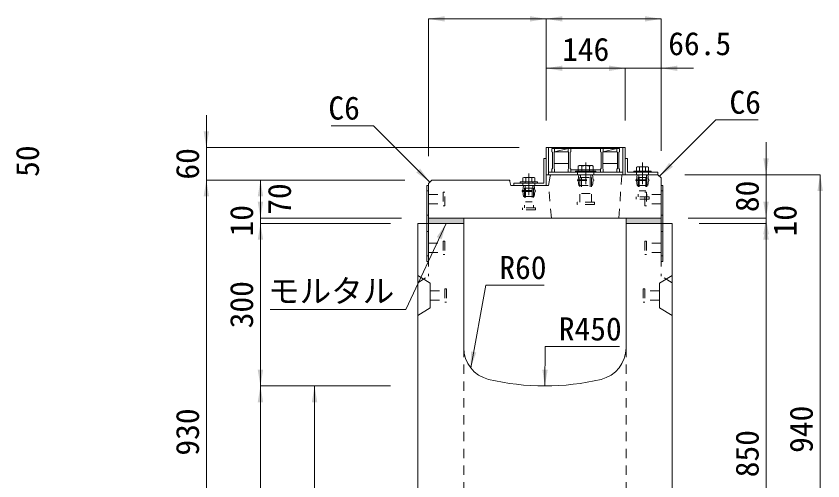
# Model space of a CAD drawing. Units: millimetres at full size. Extents: x -1934 to 78146, y -143454 to -112471.
# Drawn here: x 14921 to 16412, y -133013 to -132155 of the extents above; entities that cross this region are included whole.
import ezdxf
from ezdxf.enums import TextEntityAlignment as Align

# ---------------------------------------------------------------- set-up
doc = ezdxf.new("R2010")
doc.units = ezdxf.units.MM
doc.header["$LTSCALE"] = 23
for name, pattern in [('CHAIN', [18.5, 12, -1.5, 3.5, -1.5]), ('USER2', [1.35, 0.75, -0.6]), ('USER3', [1.35, 0.75, -0.6])]:
    doc.linetypes.add(name, pattern=pattern)
for name, color, linetype, lineweight in [('インサート', 92, 'USER2', 9), ('グレーチング', 7, 'Continuous', 9), ('ジョイント', 7, 'Continuous', 5), ('モルタル', 7, 'Continuous', 13), ('作業エリア', 11, 'Continuous', 13), ('受枠', 3, 'Continuous', 13), ('寸法線', 7, 'Continuous', 13), ('引出線', 4, 'Continuous', 13), ('本体', 2, 'Continuous', 13), ('ｲﾝｻｰﾄ', 3, 'USER3', 5)]:
    doc.layers.add(name, color=color, linetype=linetype, lineweight=lineweight)
doc.layers.add('ハッチング_モルタル', color=30, linetype='Continuous')
doc.styles.add('ＭＳ ゴシック', font='')
doc.styles.get('ＭＳ ゴシック').set_extended_font_data('MS Gothic')

# ---------------------------------------------------------------- blocks, each defined once
blk = doc.blocks.new('filled_arrow')
at = {"color": 0, "linetype": 'Continuous', "lineweight": -2}
blk.add_solid([(7.5, 1.25), (0, 0), (7.5, -1.25)], dxfattribs=at)

msp = doc.modelspace()

# ---------------------------------------------------------------- hatches: boundary and pattern name
at = {"layer": 'ハッチング_モルタル'}
for points in [[(15683.15, -132528.06), (15683.15, -132538.06), (15748.15, -132538.06), (15748.15, -132528.06)], [(16048.15, -132528.06), (16048.15, -132538.06), (16113.15, -132538.06), (16113.15, -132528.06)]]:
    msp.add_hatch(color=256, dxfattribs=at).paths.add_polyline_path(points)

# ---------------------------------------------------------------- linework, layer by layer
at = {"layer": 'インサート', "linetype": 'Continuous'}
for p, q in [((15992.65, -132441.26), (15954.65, -132441.26)), ((15954.65, -132441.26), (15954.65, -132443.56)), ((15992.65, -132443.56), (15954.65, -132443.56)), ((15992.65, -132441.26), (15992.65, -132443.56)), ((16062.65, -132441.26), (16094.65, -132441.26)), ((16062.65, -132441.26), (16062.65, -132443.56)), ((16062.65, -132443.56), (16094.65, -132443.56)), ((16094.65, -132441.26), (16094.65, -132443.56)), ((15852.65, -132461.26), (15884.65, -132461.26)), ((15852.65, -132461.26), (15852.65, -132463.56)), ((15852.65, -132463.56), (15884.65, -132463.56)), ((15884.65, -132461.26), (15884.65, -132463.56))]:
    msp.add_line(p, q, dxfattribs=at)
at = {"layer": 'インサート', "linetype": 'Continuous', "lineweight": 13}
for p, q in [((15961.66, -132431.26), (15959.8, -132432.11)), ((15959.8, -132432.11), (15959.8, -132441.26)), ((15987.5, -132441.26), (15959.8, -132441.26)), ((15985.64, -132431.26), (15961.66, -132431.26)), ((15985.64, -132431.26), (15987.5, -132432.11)), ((15987.5, -132432.11), (15987.5, -132441.26)), ((16069.17, -132433.26), (16067.7, -132434.11)), ((16067.7, -132434.11), (16067.7, -132441.26)), ((16067.7, -132441.26), (16089.6, -132441.26)), ((16069.17, -132433.26), (16088.13, -132433.26)), ((16088.13, -132433.26), (16089.6, -132434.11)), ((16089.6, -132434.11), (16089.6, -132441.26)), ((15859.17, -132453.26), (15857.7, -132454.11)), ((15857.7, -132454.11), (15857.7, -132461.26)), ((15859.17, -132453.26), (15878.13, -132453.26)), ((15878.13, -132453.26), (15879.6, -132454.11)), ((15879.6, -132454.11), (15879.6, -132461.26)), ((15857.7, -132461.26), (15879.6, -132461.26))]:
    msp.add_line(p, q, dxfattribs=at)
at = {"layer": 'インサート'}
for p, q in [((15964.65, -132441.26), (15964.65, -132443.56)), ((15982.65, -132441.26), (15982.65, -132443.56)), ((16071.65, -132441.26), (16071.65, -132443.56)), ((16085.65, -132441.26), (16085.65, -132443.56)), ((15958.65, -132457.31), (15988.65, -132457.31)), ((15958.65, -132457.31), (15958.65, -132458.81)), ((15958.65, -132458.81), (15988.65, -132458.81)), ((15959.9, -132457.31), (15961.15, -132448.06)), ((15959.9, -132458.81), (15961.15, -132468.06)), ((15961.15, -132448.06), (15986.15, -132448.06)), ((15962.75, -132453.06), (15984.55, -132453.06)), ((15962.75, -132453.06), (15962.75, -132498.56)), ((15964.2, -132448.06), (15964.2, -132453.06)), ((15965.65, -132453.06), (15965.65, -132483.06)), ((15981.65, -132453.06), (15981.65, -132483.06)), ((15983.1, -132448.06), (15983.1, -132453.06)), ((15984.55, -132453.06), (15984.55, -132498.56)), ((15987.4, -132457.31), (15986.15, -132448.06)), ((15987.4, -132458.81), (15986.15, -132468.06)), ((15988.65, -132457.31), (15988.65, -132458.81)), ((16066.15, -132457.31), (16091.15, -132457.31)), ((16066.15, -132457.31), (16066.15, -132458.81)), ((16066.15, -132458.81), (16091.15, -132458.81)), ((16067.4, -132457.31), (16068.65, -132448.06)), ((16067.4, -132458.81), (16068.65, -132468.06)), ((16068.65, -132448.06), (16088.65, -132448.06)), ((16070.4, -132453.06), (16086.9, -132453.06)), ((16070.4, -132453.06), (16070.4, -132489.06)), ((16071.53, -132448.06), (16071.53, -132453.06)), ((16072.65, -132453.06), (16072.65, -132478.06)), ((16084.65, -132453.06), (16084.65, -132478.06)), ((16085.78, -132448.06), (16085.78, -132453.06)), ((16086.9, -132453.06), (16086.9, -132489.06)), ((16089.9, -132457.31), (16088.65, -132448.06)), ((16089.9, -132458.81), (16088.65, -132468.06)), ((16091.15, -132457.31), (16091.15, -132458.81)), ((15857.4, -132477.31), (15858.65, -132468.06)), ((15858.65, -132468.06), (15878.65, -132468.06)), ((15860.4, -132473.06), (15876.9, -132473.06)), ((15860.4, -132473.06), (15860.4, -132509.06)), ((15861.53, -132468.06), (15861.53, -132473.06)), ((15861.65, -132461.26), (15861.65, -132463.56)), ((15862.65, -132473.06), (15862.65, -132498.06)), ((15874.65, -132473.06), (15874.65, -132498.06)), ((15875.65, -132461.26), (15875.65, -132463.56)), ((15875.78, -132468.06), (15875.78, -132473.06)), ((15876.9, -132473.06), (15876.9, -132509.06)), ((15879.9, -132477.31), (15878.65, -132468.06)), ((15961.15, -132468.06), (15986.15, -132468.06)), ((16068.65, -132468.06), (16088.65, -132468.06)), ((15683.15, -132484.56), (15710.15, -132484.56)), ((15683.15, -132484.56), (15683.15, -132501.56)), ((15713.15, -132480.56), (15710.15, -132480.56)), ((15710.15, -132480.56), (15710.15, -132505.56)), ((15713.15, -132505.56), (15713.15, -132480.56)), ((15856.15, -132477.31), (15881.15, -132477.31)), ((15856.15, -132477.31), (15856.15, -132478.81)), ((15856.15, -132478.81), (15881.15, -132478.81)), ((15857.4, -132478.81), (15858.65, -132488.06)), ((15858.65, -132488.06), (15878.65, -132488.06)), ((15879.9, -132478.81), (15878.65, -132488.06)), ((15881.15, -132477.31), (15881.15, -132478.81)), ((15965.65, -132483.06), (15981.65, -132483.06)), ((16066.65, -132493.06), (16066.65, -132489.06)), ((16090.65, -132489.06), (16066.65, -132489.06)), ((16072.65, -132478.06), (16084.65, -132478.06)), ((16083.15, -132480.56), (16086.15, -132480.56)), ((16083.15, -132505.56), (16083.15, -132480.56)), ((16086.15, -132480.56), (16086.15, -132505.56)), ((16113.15, -132484.56), (16086.15, -132484.56)), ((16090.65, -132489.06), (16090.65, -132493.06)), ((16113.15, -132484.56), (16113.15, -132501.56)), ((15683.15, -132501.56), (15710.15, -132501.56)), ((15710.15, -132505.56), (15713.15, -132505.56)), ((15862.65, -132498.06), (15874.65, -132498.06)), ((15957.65, -132503.06), (15957.65, -132498.56)), ((15989.65, -132498.56), (15957.65, -132498.56)), ((15989.65, -132503.06), (15957.65, -132503.06)), ((15989.65, -132498.56), (15989.65, -132503.06)), ((16090.65, -132493.06), (16066.65, -132493.06)), ((16086.15, -132505.56), (16083.15, -132505.56)), ((16113.15, -132501.56), (16086.15, -132501.56)), ((15856.65, -132513.06), (15856.65, -132509.06)), ((15880.65, -132509.06), (15856.65, -132509.06)), ((15880.65, -132513.06), (15856.65, -132513.06)), ((15880.65, -132509.06), (15880.65, -132513.06))]:
    msp.add_line(p, q, dxfattribs=at)
at = {"layer": 'インサート', "linetype": 'Continuous', "lineweight": 5}
for p, q in [((15966.73, -132432.11), (15966.73, -132441.26)), ((15980.58, -132432.11), (15980.58, -132441.26)), ((16073.18, -132434.11), (16073.18, -132441.26)), ((16084.13, -132434.11), (16084.13, -132441.26)), ((15863.18, -132454.11), (15863.18, -132461.26)), ((15874.13, -132454.11), (15874.13, -132461.26))]:
    msp.add_line(p, q, dxfattribs=at)
for centre, radius, start, end in [((15963.26, -132438.76), 7.5, 62.50883, 117.49117), ((15973.65, -132460), 28.73, 76.05376, 103.94624), ((15984.04, -132438.76), 7.5, 62.50883, 117.49117), ((16070.44, -132438.11), 4.85, 55.61575, 124.38425), ((16078.65, -132451.38), 18.12, 72.41205, 107.58795), ((16086.86, -132438.11), 4.85, 55.61575, 124.38425), ((15860.44, -132458.11), 4.85, 55.61575, 124.38425), ((15868.65, -132471.38), 18.12, 72.41205, 107.58795), ((15876.86, -132458.11), 4.85, 55.61575, 124.38425)]:
    msp.add_arc(centre, radius, start, end, dxfattribs=at)
at = {"layer": 'グレーチング'}
for p, q in [((15911.15, -132399.56), (15911.15, -132405.56)), ((15911.15, -132399.56), (16036.15, -132399.56)), ((15916.15, -132399.56), (15916.15, -132405.56)), ((15916.15, -132405.56), (15941.15, -132399.56)), ((15941.15, -132399.56), (15941.15, -132405.56)), ((15946.15, -132399.56), (15946.15, -132405.56)), ((16001.15, -132399.56), (16001.15, -132405.56)), ((16006.15, -132405.56), (16031.15, -132399.56)), ((16006.15, -132399.56), (16006.15, -132405.56)), ((16031.15, -132399.56), (16031.15, -132405.56)), ((16036.15, -132399.56), (16036.15, -132405.56)), ((15911.15, -132405.56), (15912.15, -132406.56)), ((15912.15, -132406.56), (15912.15, -132436.56)), ((15916.15, -132405.56), (15915.15, -132406.56)), ((15915.15, -132406.56), (15915.15, -132436.56)), ((15916.15, -132405.56), (15941.15, -132405.56)), ((15941.15, -132405.56), (15942.15, -132406.56)), ((15942.15, -132406.56), (15942.15, -132436.56)), ((15946.15, -132405.56), (15945.15, -132406.56)), ((15945.15, -132406.56), (15945.15, -132436.56)), ((16001.15, -132405.56), (16002.15, -132406.56)), ((16002.15, -132406.56), (16002.15, -132436.56)), ((16006.15, -132405.56), (16005.15, -132406.56)), ((16005.15, -132406.56), (16005.15, -132436.56)), ((16006.15, -132405.56), (16031.15, -132405.56)), ((16031.15, -132405.56), (16032.15, -132406.56)), ((16032.15, -132406.56), (16032.15, -132436.56)), ((16036.15, -132405.56), (16035.15, -132406.56)), ((16035.15, -132406.56), (16035.15, -132436.56)), ((15942.15, -132427.56), (15915.15, -132427.56)), ((16032.15, -132427.56), (16005.15, -132427.56)), ((15911.15, -132437.56), (15912.15, -132436.56)), ((15911.15, -132443.56), (15911.15, -132437.56)), ((15911.15, -132443.56), (15916.15, -132443.56)), ((15916.15, -132437.56), (15915.15, -132436.56)), ((15916.15, -132443.56), (15916.15, -132437.56)), ((15941.15, -132437.56), (15942.15, -132436.56)), ((15941.15, -132443.56), (15941.15, -132437.56)), ((15941.15, -132443.56), (15946.15, -132443.56)), ((15946.15, -132437.56), (15945.15, -132436.56)), ((15946.15, -132443.56), (15946.15, -132437.56)), ((16001.15, -132439.06), (15946.15, -132439.06)), ((16001.15, -132437.56), (16002.15, -132436.56)), ((16001.15, -132443.56), (16001.15, -132437.56)), ((16001.15, -132443.56), (16006.15, -132443.56)), ((16006.15, -132437.56), (16005.15, -132436.56)), ((16006.15, -132443.56), (16006.15, -132437.56)), ((16031.15, -132437.56), (16032.15, -132436.56)), ((16031.15, -132443.56), (16031.15, -132437.56)), ((16031.15, -132443.56), (16036.15, -132443.56)), ((16036.15, -132437.56), (16035.15, -132436.56)), ((16036.15, -132443.56), (16036.15, -132437.56))]:
    msp.add_line(p, q, dxfattribs=at)
at = {"layer": 'ジョイント'}
for p, q in [((15679.95, -132468.06), (15683.15, -132468.06)), ((15679.95, -132468.06), (15679.95, -132608.06)), ((15683.15, -132468.06), (15683.15, -132608.06)), ((16113.15, -132468.06), (16116.35, -132468.06)), ((16113.15, -132468.06), (16113.15, -132608.06)), ((16116.35, -132468.06), (16116.35, -132608.06)), ((15679.95, -132608.06), (15683.15, -132608.06)), ((16113.15, -132608.06), (16116.35, -132608.06))]:
    msp.add_line(p, q, dxfattribs=at)
at = {"layer": 'ジョイント', "linetype": 'USER2'}
for p, q in [((15679.95, -132478.06), (15683.15, -132478.06)), ((16113.15, -132478.06), (16116.35, -132478.06)), ((15679.95, -132523.06), (15683.15, -132523.06)), ((16113.15, -132523.06), (16116.35, -132523.06)), ((15679.95, -132553.06), (15683.15, -132553.06)), ((16113.15, -132553.06), (16116.35, -132553.06)), ((15679.95, -132598.06), (15683.15, -132598.06)), ((16113.15, -132598.06), (16116.35, -132598.06))]:
    msp.add_line(p, q, dxfattribs=at)
at = {"layer": 'モルタル'}
for points in [[(15683.15, -132528.06), (15748.15, -132528.06), (15748.15, -132538.06), (15683.15, -132538.06)], [(16048.15, -132528.06), (16113.15, -132528.06), (16113.15, -132538.06), (16048.15, -132538.06)]]:
    msp.add_lwpolyline(points, close=True, dxfattribs=at)
at = {"layer": '作業エリア'}
for p, q in [((15830.69, -132458.06), (15833.15, -132458.06)), ((15833.15, -132458.06), (15833.63, -132460.48)), ((15907.77, -132450.62), (15908.15, -132448.06)), ((15908.15, -132448.06), (15910.73, -132448.06))]:
    msp.add_line(p, q, dxfattribs=at)
at = {"layer": '受枠'}
for p, q in [((15900.65, -132398.06), (16046.65, -132398.06)), ((15900.65, -132398.06), (15900.65, -132448.06)), ((15905.15, -132398.06), (15905.15, -132448.06)), ((16042.15, -132398.06), (16042.15, -132448.06)), ((16046.65, -132398.06), (16046.65, -132448.06)), ((15896.15, -132463.56), (15896.15, -132418.06)), ((15896.15, -132418.06), (15900.65, -132418.06)), ((15900.65, -132418.06), (15900.65, -132468.06)), ((16051.15, -132418.06), (16046.65, -132418.06)), ((16051.15, -132443.56), (16051.15, -132418.06)), ((15905.15, -132443.56), (16042.15, -132443.56)), ((16106.65, -132443.56), (16051.15, -132443.56)), ((16106.65, -132448.06), (16106.65, -132443.56)), ((15900.65, -132448.06), (16046.65, -132448.06)), ((16046.65, -132448.06), (16106.65, -132448.06)), ((15840.65, -132468.06), (15840.65, -132463.56)), ((15840.65, -132463.56), (15896.15, -132463.56)), ((15900.65, -132468.06), (15840.65, -132468.06))]:
    msp.add_line(p, q, dxfattribs=at)
at = {"layer": '受枠', "linetype": 'CHAIN'}
for p, q in [((15973.65, -132425.81), (15973.65, -132465.81)), ((16078.65, -132425.81), (16078.65, -132465.81)), ((15868.65, -132445.81), (15868.65, -132485.81))]:
    msp.add_line(p, q, dxfattribs=at)
at = {"layer": '受枠', "linetype": 'USER2'}
for p, q in [((15958.65, -132443.56), (15958.65, -132448.06)), ((15988.65, -132443.56), (15988.65, -132448.06)), ((16067.65, -132443.56), (16067.65, -132448.06)), ((16089.65, -132443.56), (16089.65, -132448.06)), ((15857.65, -132463.56), (15857.65, -132468.06)), ((15879.65, -132463.56), (15879.65, -132468.06))]:
    msp.add_line(p, q, dxfattribs=at)
at = {"layer": '寸法線'}
for p, q in [((15683.15, -132160.39), (15900.65, -132160.39)), ((15683.15, -132414.06), (15683.15, -132160.39)), ((15900.65, -132348.06), (15900.65, -132160.39)), ((15900.65, -132160.39), (16113.15, -132160.39)), ((15900.65, -132348.06), (15900.65, -132160.39)), ((16113.15, -132404.06), (16113.15, -132160.39)), ((15900.65, -132251.61), (16046.65, -132251.61)), ((15900.65, -132348.06), (15900.65, -132251.61)), ((15986.65, -132251.61), (16173.15, -132251.61)), ((16046.65, -132348.06), (16046.65, -132251.61)), ((16046.65, -132348.06), (16046.65, -132251.61)), ((16113.15, -132404.06), (16113.15, -132251.61)), ((15272.59, -132518.06), (15272.59, -132338.06)), ((15850.65, -132398.06), (15272.59, -132398.06)), ((16306.91, -132588.06), (16306.91, -132388.06)), ((15639.15, -132458.06), (15272.59, -132458.06)), ((15272.59, -133388.06), (15272.59, -132458.06)), ((15639.15, -132458.06), (15272.59, -132458.06)), ((15372.58, -132528.06), (15372.58, -132458.06)), ((15639.15, -132458.06), (15372.58, -132458.06)), ((16156.65, -132448.06), (16306.91, -132448.06)), ((16156.65, -132448.06), (16406.91, -132448.06)), ((16406.91, -133388.06), (16406.91, -132448.06)), ((15372.58, -132598.06), (15372.58, -132468.06)), ((16306.91, -132468.06), (16306.91, -132598.06)), ((15633.15, -132528.06), (15372.58, -132528.06)), ((15633.15, -132528.06), (15372.58, -132528.06)), ((16163.15, -132528.06), (16306.91, -132528.06)), ((16163.15, -132528.06), (16306.91, -132528.06)), ((15613.15, -132538.06), (15372.58, -132538.06)), ((15372.59, -132538.06), (15372.59, -132838.06)), ((15613.15, -132538.06), (15372.59, -132538.06)), ((16183.15, -132538.06), (16306.91, -132538.06)), ((16183.15, -132538.06), (16306.91, -132538.06)), ((16306.91, -133388.06), (16306.91, -132538.06)), ((15372.59, -133388.06), (15372.59, -132838.06)), ((15613.15, -132838.06), (15372.59, -132838.06)), ((15613.15, -132838.06), (15372.59, -132838.06)), ((15472.59, -132838.06), (15472.59, -133288.06)), ((15613.15, -132838.06), (15472.59, -132838.06))]:
    msp.add_line(p, q, dxfattribs=at)
at = {"layer": '引出線'}
for points in [[(16110.15, -132451.06), (16214.32, -132346.9), (16292.31, -132346.9)], [(15685.43, -132461.78), (15581.26, -132357.61), (15503.27, -132357.61)], [(15715.65, -132538.06), (15641.26, -132697.01), (15390.35, -132697.01)], [(15761.08, -132804.75), (15789.07, -132651.96), (15896.76, -132651.96)], [(15898.15, -132838.06), (15898.94, -132765.34), (16035.87, -132765.34)]]:
    msp.add_lwpolyline(points, dxfattribs=at)
at = {"layer": '本体'}
for p, q in [((15683.15, -132464.06), (15689.15, -132458.06)), ((15689.15, -132458.06), (15830.69, -132458.06)), ((15833.63, -132460.48), (15835.15, -132468.06)), ((15907.77, -132450.62), (15905.15, -132468.06)), ((15910.73, -132448.06), (16107.15, -132448.06)), ((16107.15, -132448.06), (16113.15, -132454.06)), ((16113.15, -132454.06), (16113.15, -132528.06)), ((15683.15, -132464.06), (15683.15, -132528.06)), ((15835.15, -132468.06), (15905.15, -132468.06)), ((15683.15, -132528.06), (16113.15, -132528.06)), ((15683.15, -132538.06), (15748.15, -132538.06)), ((16048.15, -132538.06), (16113.15, -132538.06))]:
    msp.add_line(p, q, dxfattribs=at)
at = {"layer": '本体', "linetype": 'USER2', "lineweight": 15}
for p, q in [((16035.15, -132528.06), (16040.15, -132448.06)), ((15910.15, -132528.06), (15905.15, -132468.06))]:
    msp.add_line(p, q, dxfattribs=at)
at = {"layer": '本体', "lineweight": 20}
for p, q in [((15663.15, -132538.06), (15663.15, -133388.06)), ((15748.15, -132538.06), (15663.15, -132538.06)), ((15748.15, -132767.54), (15748.15, -132538.06)), ((16048.15, -132767.54), (16048.15, -132538.06)), ((16133.15, -132538.06), (16048.15, -132538.06)), ((16133.15, -133388.06), (16133.15, -132538.06))]:
    msp.add_line(p, q, dxfattribs=at)
at = {"layer": '本体', "linetype": 'USER3', "lineweight": 5}
for p, q in [((15683.15, -132538.06), (15683.15, -132635.07)), ((16113.15, -132538.06), (16113.15, -132635.07)), ((15663.15, -132647.57), (15683.15, -132635.07)), ((16133.15, -132647.57), (16113.15, -132635.07))]:
    msp.add_line(p, q, dxfattribs=at)
at = {"layer": '本体', "lineweight": 5}
for p, q in [((15663.15, -132634.07), (15686.35, -132648.57)), ((16133.15, -132634.07), (16109.95, -132648.57)), ((15686.35, -132648.57), (15686.35, -132693.57)), ((16109.95, -132648.57), (16109.95, -132693.57)), ((15663.15, -132708.07), (15686.35, -132693.57)), ((16133.15, -132708.07), (16109.95, -132693.57))]:
    msp.add_line(p, q, dxfattribs=at)
at = {"layer": '本体', "linetype": 'USER3', "lineweight": 9}
for p, q in [((15748.15, -132767.54), (15748.15, -133288.06)), ((16048.15, -132767.54), (16048.15, -133288.06))]:
    msp.add_line(p, q, dxfattribs=at)
at = {"layer": '本体'}
for centre, start, end in [((15830.69, -132461.06), 11.30993, 90), ((15910.73, -132451.06), 90, 171.46923)]:
    msp.add_arc(centre, 3, start, end, dxfattribs=at)
at = {"layer": '本体', "lineweight": 20}
for centre, radius, start, end in [((15808.15, -132767.54), 60, 180, 256.65776), ((15988.15, -132767.54), 60, 283.34229, 0), ((15898.15, -132388.06), 450, 256.65776, 283.34229)]:
    msp.add_arc(centre, radius, start, end, dxfattribs=at)
at = {"layer": 'ｲﾝｻｰﾄ'}
for p, q in [((15683.15, -132574.56), (15710.15, -132574.56)), ((15710.15, -132570.56), (15710.15, -132595.56)), ((15710.15, -132570.56), (15713.15, -132570.56)), ((15713.15, -132570.56), (15713.15, -132595.56)), ((16083.15, -132570.56), (16083.15, -132595.56)), ((16086.15, -132570.56), (16083.15, -132570.56)), ((16086.15, -132570.56), (16086.15, -132595.56)), ((16113.15, -132574.56), (16086.15, -132574.56)), ((15683.15, -132591.56), (15710.15, -132591.56)), ((16113.15, -132591.56), (16086.15, -132591.56)), ((15710.15, -132595.56), (15713.15, -132595.56)), ((16086.15, -132595.56), (16083.15, -132595.56)), ((15686.35, -132662.57), (15713.35, -132662.57)), ((15686.35, -132662.57), (15686.35, -132679.57)), ((15713.35, -132658.57), (15713.35, -132683.57)), ((15713.35, -132658.57), (15716.35, -132658.57)), ((15716.35, -132658.57), (15716.35, -132683.57)), ((16079.95, -132658.57), (16079.95, -132683.57)), ((16082.95, -132658.57), (16079.95, -132658.57)), ((16082.95, -132658.57), (16082.95, -132683.57)), ((16109.95, -132662.57), (16082.95, -132662.57)), ((16109.95, -132662.57), (16109.95, -132679.57)), ((15686.35, -132679.57), (15713.35, -132679.57)), ((15713.35, -132683.57), (15716.35, -132683.57)), ((16082.95, -132683.57), (16079.95, -132683.57)), ((16109.95, -132679.57), (16082.95, -132679.57))]:
    msp.add_line(p, q, dxfattribs=at)

# ---------------------------------------------------------------- block references
at = {"layer": '寸法線', "xscale": 4, "yscale": 4}
for p in [(15683.15, -132160.39), (15900.65, -132160.39), (15900.65, -132251.61), (16113.15, -132251.61)]:
    msp.add_blockref('filled_arrow', p, dxfattribs=at)
for p, rotation in [((15900.65, -132160.39), 180), ((16113.15, -132160.39), 180), ((16046.65, -132251.61), 180), ((16046.65, -132251.61), 180), ((15272.59, -132398.06), 90), ((16306.91, -132448.06), 90), ((15272.59, -132458.06), 270), ((15272.59, -132458.06), 270), ((15372.58, -132458.06), 270), ((16406.91, -132448.06), 270), ((15372.58, -132528.06), 90), ((15372.58, -132528.06), 90), ((16306.91, -132528.06), 90), ((16306.91, -132528.06), 270), ((15372.58, -132538.06), 270), ((15372.59, -132538.06), 270), ((16306.91, -132538.06), 270), ((16306.91, -132538.06), 270), ((15372.59, -132838.06), 90), ((15372.59, -132838.06), 270), ((15472.59, -132838.06), 270)]:
    msp.add_blockref('filled_arrow', p, dxfattribs=dict(at, rotation=rotation))
at = {"layer": '引出線', "xscale": 4, "yscale": 4}
for p, rotation in [((16110.15, -132451.06), 45), ((15685.43, -132461.78), 135), ((15715.65, -132538.06), 244.9), ((15761.08, -132804.75), 79.6), ((15898.15, -132838.06), 89.4)]:
    msp.add_blockref('filled_arrow', p, dxfattribs=dict(at, rotation=rotation))

# ---------------------------------------------------------------- texts
at = {"layer": '寸法線', "style": 'ＭＳ ゴシック'}
for s, p in [('66.5', (16184.32, -132206.08)), ('146', (15973.65, -132216.61))]:
    msp.add_text(s, height=42.72, dxfattribs=at).set_placement(p, align=Align.MIDDLE_CENTER)
for s, p in [('50', (14941.91, -132423.06)), ('60', (15237.59, -132428.06)), ('70', (15407.58, -132493.06)), ('80', (16271.91, -132488.06)), ('10', (15337.58, -132533.06)), ('10', (16341.91, -132533.06)), ('300', (15337.59, -132688.06)), ('940', (16371.91, -132918.06)), ('930', (15237.59, -132923.06)), ('850', (16271.91, -132963.06))]:
    msp.add_text(s, height=42.72, rotation=90, dxfattribs=at).set_placement(p, align=Align.MIDDLE_CENTER)
at = {"layer": '引出線', "style": 'ＭＳ ゴシック'}
for s, p in [('C6', (16239.32, -132292.9)), ('R60', (15814.07, -132597.96)), ('R450', (15923.94, -132711.34))]:
    msp.add_text(s, height=42.72, dxfattribs=at).set_placement(p, align=Align.TOP_LEFT)
msp.add_text('C6', height=42.72, dxfattribs=at).set_placement((15556.26, -132303.61), align=Align.TOP_RIGHT)
msp.add_text('モルタル', height=42.72, dxfattribs=at).set_placement((15503.3, -132641.41), align=Align.TOP_CENTER)

doc.saveas('drawing.dxf')
